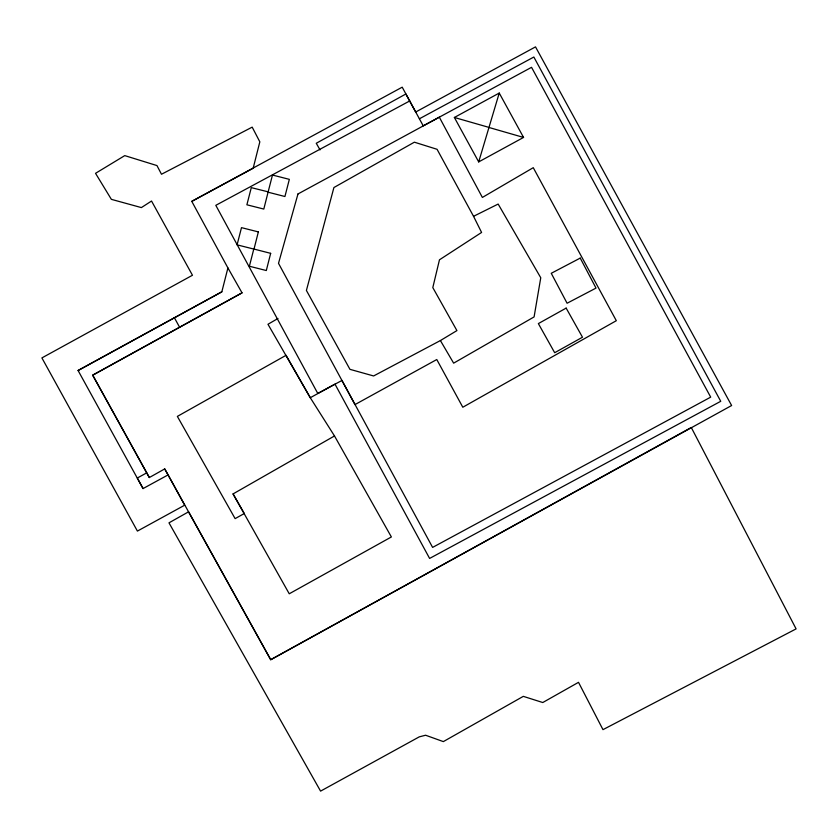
<?xml version="1.0" encoding="UTF-8"?>
<svg xmlns="http://www.w3.org/2000/svg" width="838" height="838" viewBox="0 0 838 838"><rect width="100%" height="100%" fill="white"/><g stroke="black" fill="none" stroke-linecap="round" stroke-linejoin="round"><path stroke-width="1.26" d="M191.776 201.361L253.16 168.27L259.832 141.842L252.186 127.135L161.483 174.252L156.968 165.578L124.757 155.617L95.532 173.319L111.37 199.35L141.381 207.594L151.531 201.026L192.468 275.252L41.9 357.91L137.411 531.083L184.674 505.188L168.103 474.895L143.047 488.575L78.081 370.511L221.829 291.823L227.915 267.94L191.776 201.361L402.209 87.173L415.69 112.03L535.513 46.876L731.626 405.519L270.716 659.726L164.719 468.913L149.321 477.545L92.693 375.173L242.035 292.85L227.915 267.94M499.239 93.06L488.983 127.397L454.374 117.477L478.697 161.902L523.551 137.432L499.239 93.06L454.374 117.477M478.697 161.902L488.942 127.533M440.4 340.553L456.92 330.601L432.806 287.602L439.468 259.801L481.588 232.451L473.543 216.319L437.069 149.3L414.37 142.188L333.912 187.534L306.404 290.451L349.949 369.338L373.622 375.958L440.4 340.553L453.641 363.158L534.089 316.921L540.761 277.755L498.16 204.063L473.543 216.319M277.986 318.471L267.971 324.275L310.28 397.725L334.498 435.959L391.377 536.959L289.246 593.786L233.058 493.917L334.498 435.959M149.321 477.545L92.693 375.173L242.035 292.85M690.135 428.113L270.716 659.726L188.592 511.809L168.983 522.839L320.577 791.124L419.272 736.853L425.599 735.23L443.344 741.609L523.31 696.357L542.773 702.527L578.513 682.331L602.983 729.647L796.1 628.888L691.277 427.485M78.081 370.511L221.829 291.823M146.671 472.883L137.306 478.027L143.047 488.575M419.367 118.797L533.848 57.026L720.743 401.297L429.611 558.433L334.991 384.139L310.28 397.725L286.062 355.312L177.363 416.402L235.122 518.628L244.287 513.526L233.058 493.917M409.709 100.958L215.806 205.331L317.78 393.451L341.956 380.462L432.607 547.403L710.697 397.139L531.543 67.323L423.242 125.857L405.885 93.992L316.261 143.267L320.032 149.887M489.036 127.491L523.551 137.432M164.719 468.913L168.103 474.895M174.377 317.707L179.667 327.365M268.16 191.85L263.802 209.06L246.885 204.797L251.295 187.639L268.16 191.85M258.355 231.906L253.998 249.116L237.081 244.853L241.491 227.643L258.355 231.906M270.664 253.338L266.306 270.538L249.389 266.233L253.799 249.022L270.664 253.338M272.476 175.037L268.066 192.195L284.93 196.511L289.34 179.353L272.476 175.037M297.972 193.966L278.509 263.331L354.998 404.586L436.776 359.533L462.806 407.237L616.318 320.703L533.261 167.684L482.374 197.443L439.322 117.184L297.972 193.966M566.153 308.101L538.363 323.594L554.683 352.714L582.483 337.222L566.153 308.101M580.231 258.094L551.257 273.293L567.085 303.241L596.017 288.094L580.231 258.094"/></g></svg>
